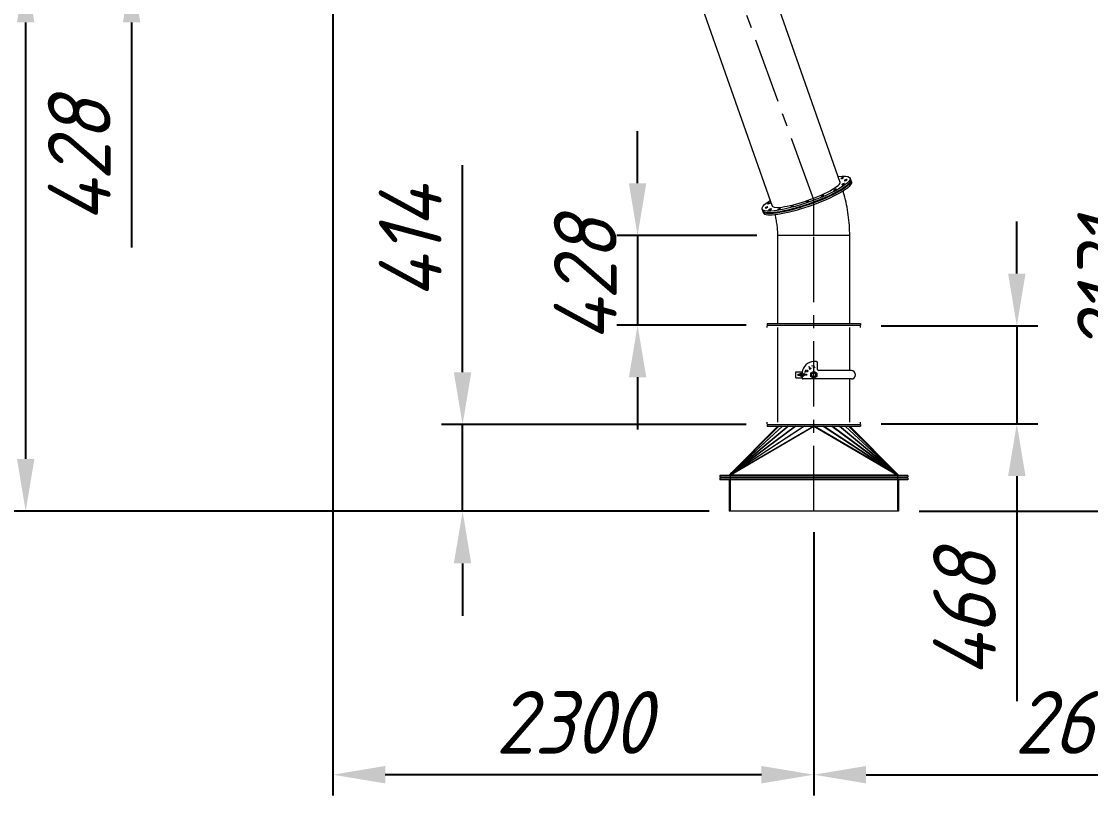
# Model space of a CAD drawing. Header units: inches. Extents: x -350577 to -266477, y -437959 to -377535.
# Drawn here: x -316070 to -310955, y -401791 to -398089 of the extents above; entities that cross this region are included whole.
import ezdxf

# ---------------------------------------------------------------- set-up
doc = ezdxf.new("R2010")
doc.units = ezdxf.units.IN
doc.header["$MEASUREMENT"] = 0
doc.linetypes.add('CENTER', pattern=[2, 1.25, -0.25, 0.25, -0.25])
doc.layers.add('CENTER       (itatec)', color=4, linetype='CENTER', lineweight=9)
doc.layers.add('ORGINAL (itatec)', color=3, linetype='Continuous', lineweight=9)
doc.styles.add('Geniso', font='geniso.shx', dxfattribs={"oblique": 15})
doc.dimstyles.new('scale 1b100', dxfattribs={"dimscale": 100, "dimtxt": 3, "dimasz": 2.5, "dimexe": 1, "dimexo": 1, "dimgap": 1, "dimtad": 1, "dimdec": 0, "dimzin": 0, "dimdsep": 46, "dimtxsty": 'Geniso', "dimcen": 0, "dimclrd": 1, "dimclre": 1, "dimclrt": 7, "dimadec": 0, "dimazin": 0, "dimtfac": 1, "dimtdec": 0, "dimtmove": 0, "dimatfit": 3, "dimfxl": 0.75, "dimtolj": 1, "dimtzin": 0, "dimarcsym": 0})

# ---------------------------------------------------------------- blocks, each defined once
blk = doc.blocks.new('*D10')
at = {"layer": 'Defpoints', "color": 0, "transparency": 16777216}
for p in [(-314579.5, -397843.8), (-312279.5, -400430.8), (-314579.5, -401691.2)]:
    blk.add_point(p, dxfattribs=at)
at = {"layer": 'ORGINAL (itatec)', "color": 1, "lineweight": -2, "transparency": 16777216}
for p, q in [((-314579.5, -397943.8), (-314579.5, -401791.2)), ((-312279.5, -400530.8), (-312279.5, -401791.2)), ((-312529.5, -401691.2), (-314329.5, -401691.2))]:
    blk.add_line(p, q, dxfattribs=at)
at = {"layer": 'ORGINAL (itatec)', "color": 1, "transparency": 16777216}
for points in [[(-314329.5, -401649.5), (-314329.5, -401732.9), (-314579.5, -401691.2)], [(-312529.5, -401649.5), (-312529.5, -401732.9), (-312279.5, -401691.2)]]:
    blk.add_solid(points, dxfattribs=at)
at = {"layer": 'ORGINAL (itatec)', "color": 7, "transparency": 16777216, "insert": (-313429.5, -401441.2), "char_height": 300, "attachment_point": 5, "style": 'Geniso'}
blk.add_mtext('\\A1;2300', dxfattribs=at)
blk = doc.blocks.new('*D11')
at = {"layer": 'Defpoints', "color": 0, "transparency": 16777216}
for p in [(-309584.5, -398300.3), (-312279.5, -400430.8), (-309584.5, -401691.2)]:
    blk.add_point(p, dxfattribs=at)
at = {"layer": 'ORGINAL (itatec)', "color": 1, "lineweight": -2, "transparency": 16777216}
for p, q in [((-309584.5, -398400.3), (-309584.5, -401791.2)), ((-312279.5, -400530.8), (-312279.5, -401791.2)), ((-312029.5, -401691.2), (-309834.5, -401691.2))]:
    blk.add_line(p, q, dxfattribs=at)
at = {"layer": 'ORGINAL (itatec)', "color": 1, "transparency": 16777216}
for points in [[(-312029.5, -401649.5), (-312029.5, -401732.9), (-312279.5, -401691.2)], [(-309834.5, -401649.5), (-309834.5, -401732.9), (-309584.5, -401691.2)]]:
    blk.add_solid(points, dxfattribs=at)
at = {"layer": 'ORGINAL (itatec)', "color": 7, "transparency": 16777216, "insert": (-310932, -401441.2), "char_height": 300, "attachment_point": 5, "style": 'Geniso'}
blk.add_mtext('\\A1;2695', dxfattribs=at)
blk = doc.blocks.new('*D14')
at = {"layer": 'Defpoints', "color": 0, "transparency": 16777216}
for p in [(-316049.7, -397843.8), (-314984.5, -397843.8), (-312684.5, -400430.8)]:
    blk.add_point(p, dxfattribs=at)
at = {"layer": 'ORGINAL (itatec)', "color": 1, "lineweight": -2, "transparency": 16777216}
for p, q in [((-315084.5, -397843.8), (-316149.7, -397843.8)), ((-316049.7, -400180.8), (-316049.7, -398093.8)), ((-312784.5, -400430.8), (-316149.7, -400430.8))]:
    blk.add_line(p, q, dxfattribs=at)
at = {"layer": 'ORGINAL (itatec)', "color": 1, "transparency": 16777216}
for points in [[(-316091.4, -398093.8), (-316008, -398093.8), (-316049.7, -397843.8)], [(-316091.4, -400180.8), (-316008, -400180.8), (-316049.7, -400430.8)]]:
    blk.add_solid(points, dxfattribs=at)
at = {"layer": 'ORGINAL (itatec)', "color": 7, "transparency": 16777216, "insert": (-316299.7, -399137.3), "char_height": 300, "attachment_point": 5, "rotation": 90, "style": 'Geniso'}
blk.add_mtext('\\A1;2587', dxfattribs=at)
blk = doc.blocks.new('*D15')
at = {"layer": 'Defpoints', "color": 0, "transparency": 16777216}
for p in [(-310619, -398300.3), (-309984.5, -398300.3), (-311874.5, -400430.8)]:
    blk.add_point(p, dxfattribs=at)
at = {"layer": 'ORGINAL (itatec)', "color": 1, "lineweight": -2, "transparency": 16777216}
for p, q in [((-310084.5, -398300.3), (-310719, -398300.3)), ((-310619, -400180.8), (-310619, -398550.3)), ((-311774.5, -400430.8), (-310519, -400430.8))]:
    blk.add_line(p, q, dxfattribs=at)
at = {"layer": 'ORGINAL (itatec)', "color": 1, "transparency": 16777216}
for points in [[(-310660.7, -398550.3), (-310577.3, -398550.3), (-310619, -398300.3)], [(-310660.7, -400180.8), (-310577.3, -400180.8), (-310619, -400430.8)]]:
    blk.add_solid(points, dxfattribs=at)
at = {"layer": 'ORGINAL (itatec)', "color": 7, "transparency": 16777216, "insert": (-310869, -399365.5), "char_height": 300, "attachment_point": 5, "rotation": 90, "style": 'Geniso'}
blk.add_mtext('\\A1;2131', dxfattribs=at)
blk = doc.blocks.new('*D18')
at = {"layer": 'Defpoints', "color": 0, "transparency": 16777216}
for p in [(-318157.1, -383693), (-318536.2, -400430.8), (-312679.5, -400430.8)]:
    blk.add_point(p, dxfattribs=at)
at = {"layer": 'ORGINAL (itatec)', "color": 1, "lineweight": -2, "transparency": 16777216}
for p, q in [((-318257.1, -383693), (-318636.2, -383693)), ((-318536.2, -383943), (-318536.2, -400180.8)), ((-312779.5, -400430.8), (-318636.2, -400430.8))]:
    blk.add_line(p, q, dxfattribs=at)
at = {"layer": 'ORGINAL (itatec)', "color": 1, "transparency": 16777216}
for points in [[(-318577.9, -383943), (-318494.6, -383943), (-318536.2, -383693)], [(-318577.9, -400180.8), (-318494.6, -400180.8), (-318536.2, -400430.8)]]:
    blk.add_solid(points, dxfattribs=at)
at = {"layer": 'ORGINAL (itatec)', "color": 7, "transparency": 16777216, "insert": (-318786.2, -392061.9), "char_height": 300, "attachment_point": 5, "rotation": 90, "style": 'Geniso'}
blk.add_mtext('\\A1;16738', dxfattribs=at)
blk = doc.blocks.new('*D49')
at = {"layer": 'Defpoints', "color": 0, "transparency": 16777216}
for p in [(-312451.5, -399113), (-313122.3, -399540.8), (-312502.5, -399540.8)]:
    blk.add_point(p, dxfattribs=at)
at = {"layer": 'ORGINAL (itatec)', "color": 1, "lineweight": -2, "transparency": 16777216}
for p, q in [((-313122.3, -398863), (-313122.3, -398613)), ((-312551.5, -399113), (-313222.3, -399113)), ((-313122.3, -399113), (-313122.3, -399540.8)), ((-312602.5, -399540.8), (-313222.3, -399540.8)), ((-313122.3, -399790.8), (-313122.3, -400040.8))]:
    blk.add_line(p, q, dxfattribs=at)
at = {"layer": 'ORGINAL (itatec)', "color": 1, "transparency": 16777216}
for points in [[(-313163.9, -398863), (-313080.6, -398863), (-313122.3, -399113)], [(-313163.9, -399790.8), (-313080.6, -399790.8), (-313122.3, -399540.8)]]:
    blk.add_solid(points, dxfattribs=at)
at = {"layer": 'ORGINAL (itatec)', "color": 7, "transparency": 16777216, "insert": (-313372.3, -399326.9), "char_height": 300, "attachment_point": 5, "rotation": 90, "style": 'Geniso'}
blk.add_mtext('\\A1;428', dxfattribs=at)
blk = doc.blocks.new('*D50')
at = {"layer": 'Defpoints', "color": 0, "transparency": 16777216}
for p in [(-312056.5, -399544.8), (-312056.5, -400012.8), (-311308, -400012.8)]:
    blk.add_point(p, dxfattribs=at)
at = {"layer": 'ORGINAL (itatec)', "color": 1, "lineweight": -2, "transparency": 16777216}
for p, q in [((-311308, -399294.8), (-311308, -399044.8)), ((-311956.5, -399544.8), (-311208, -399544.8)), ((-311308, -399544.8), (-311308, -400012.8)), ((-311956.5, -400012.8), (-311208, -400012.8)), ((-311308, -400262.8), (-311308, -401339.1))]:
    blk.add_line(p, q, dxfattribs=at)
at = {"layer": 'ORGINAL (itatec)', "color": 1, "transparency": 16777216}
for points in [[(-311349.6, -399294.8), (-311266.3, -399294.8), (-311308, -399544.8)], [(-311349.6, -400262.8), (-311266.3, -400262.8), (-311308, -400012.8)]]:
    blk.add_solid(points, dxfattribs=at)
at = {"layer": 'ORGINAL (itatec)', "color": 7, "transparency": 16777216, "insert": (-311558, -400925.9), "char_height": 300, "attachment_point": 5, "rotation": 90, "style": 'Geniso'}
blk.add_mtext('\\A1;468', dxfattribs=at)
blk = doc.blocks.new('*D51')
at = {"layer": 'Defpoints', "color": 0, "transparency": 16777216}
for p in [(-312502.5, -400016.8), (-313959.6, -400430.8), (-312684.5, -400430.8)]:
    blk.add_point(p, dxfattribs=at)
at = {"layer": 'ORGINAL (itatec)', "color": 1, "lineweight": -2, "transparency": 16777216}
for p, q in [((-313959.6, -399766.8), (-313959.6, -398776.8)), ((-312602.5, -400016.8), (-314059.6, -400016.8)), ((-313959.6, -400430.8), (-313959.6, -400016.8)), ((-312784.5, -400430.8), (-314059.6, -400430.8)), ((-313959.6, -400680.8), (-313959.6, -400930.8))]:
    blk.add_line(p, q, dxfattribs=at)
at = {"layer": 'ORGINAL (itatec)', "color": 1, "transparency": 16777216}
for points in [[(-314001.3, -399766.8), (-313918, -399766.8), (-313959.6, -400016.8)], [(-314001.3, -400680.8), (-313918, -400680.8), (-313959.6, -400430.8)]]:
    blk.add_solid(points, dxfattribs=at)
at = {"layer": 'ORGINAL (itatec)', "color": 7, "transparency": 16777216, "insert": (-314209.6, -399146.8), "char_height": 300, "attachment_point": 5, "rotation": 90, "style": 'Geniso'}
blk.add_mtext('\\A1;414', dxfattribs=at)
blk = doc.blocks.new('*D52')
at = {"layer": 'Defpoints', "color": 0, "transparency": 16777216}
for p in [(-314788.5, -397415.8), (-315543.1, -397843.8), (-314984.5, -397843.8)]:
    blk.add_point(p, dxfattribs=at)
at = {"layer": 'ORGINAL (itatec)', "color": 1, "lineweight": -2, "transparency": 16777216}
for p, q in [((-315543.1, -397165.8), (-315543.1, -396915.8)), ((-314888.5, -397415.8), (-315643.1, -397415.8)), ((-315543.1, -397415.8), (-315543.1, -397843.8)), ((-315084.5, -397843.8), (-315643.1, -397843.8)), ((-315543.1, -398093.8), (-315543.1, -399170.1))]:
    blk.add_line(p, q, dxfattribs=at)
at = {"layer": 'ORGINAL (itatec)', "color": 1, "transparency": 16777216}
for points in [[(-315584.7, -397165.8), (-315501.4, -397165.8), (-315543.1, -397415.8)], [(-315584.7, -398093.8), (-315501.4, -398093.8), (-315543.1, -397843.8)]]:
    blk.add_solid(points, dxfattribs=at)
at = {"layer": 'ORGINAL (itatec)', "color": 7, "transparency": 16777216, "insert": (-315793.1, -398756.9), "char_height": 300, "attachment_point": 5, "rotation": 90, "style": 'Geniso'}
blk.add_mtext('\\A1;428', dxfattribs=at)

msp = doc.modelspace()

# ---------------------------------------------------------------- linework, layer by layer
at = {"layer": 'CENTER       (itatec)', "ltscale": 250}
msp.add_lwpolyline([(-312279.5, -400430.8), (-312279.5, -399113), (-312279.5, -398941.9), (-313179.2, -396462.5, -0.237049), (-313130.7, -396051.7), (-312281.3, -394782), (-309285.1, -392401.6, 0.158034), (-309061.4, -392064.6), (-309062.6, -391591)], format="xyb", dxfattribs=at)
at = {"layer": 'ORGINAL (itatec)', "extrusion": (0, 1, 0)}
for p, q in [((-312152.7, -398859), (-313001.5, -396449.1)), ((-312477.2, -398973.3), (-313326, -396563.4)), ((-312105.8, -398838.8), (-312103.1, -398846.2)), ((-312101.8, -398849.9), (-312099.2, -398857.3)), ((-312526.4, -398986.9), (-312523.8, -398994.3)), ((-312522.5, -398998), (-312519.9, -399005.5)), ((-312279.5, -399113), (-312451.5, -399113)), ((-312451.5, -399532.8), (-312451.5, -399113)), ((-312107.5, -399113), (-312279.5, -399113)), ((-312107.5, -399532.8), (-312107.5, -399113)), ((-312502.5, -399532.8), (-312279.5, -399532.8)), ((-312502.5, -399532.8), (-312502.5, -399540.8)), ((-312502.5, -399540.8), (-312279.5, -399540.8)), ((-312502.5, -399552.8), (-312502.5, -399544.8)), ((-312451.5, -400004.8), (-312451.5, -399552.8)), ((-312279.5, -399532.8), (-312056.5, -399532.8)), ((-312279.5, -399540.8), (-312056.5, -399540.8)), ((-312107.5, -399758.8), (-312107.5, -399552.8)), ((-312056.5, -399532.8), (-312056.5, -399540.8)), ((-312056.5, -399552.8), (-312056.5, -399544.8)), ((-312318.3, -399756.1), (-312318.6, -399756.5)), ((-312318.6, -399756.5), (-312314.2, -399759)), ((-312314, -399758.6), (-312318.3, -399756.1)), ((-312314.2, -399759), (-312314, -399758.6)), ((-312312.9, -399761.6), (-312313.5, -399762.7)), ((-312313.1, -399762.9), (-312312.5, -399761.8)), ((-312301.8, -399739.7), (-312302.2, -399740)), ((-312302.2, -399740), (-312299.7, -399744.3)), ((-312299.3, -399744), (-312301.8, -399739.7)), ((-312300, -399749.8), (-312299.1, -399751.3)), ((-312299.7, -399744.3), (-312299.3, -399744)), ((-312299.3, -399750), (-312299.6, -399749.6)), ((-312298.6, -399748.2), (-312298.8, -399747.7)), ((-312287, -399734.4), (-312287.5, -399734.5)), ((-312287.5, -399734.5), (-312287.1, -399737)), ((-312287.1, -399737), (-312286.6, -399736.9)), ((-312286.6, -399736.9), (-312287, -399734.4)), ((-312281.9, -399745.3), (-312281.9, -399745.8)), ((-312280.3, -399744.1), (-312280.3, -399744.6)), ((-312279.9, -399744.6), (-312279.9, -399742.9)), ((-312279.7, -399733.8), (-312279.7, -399738.8)), ((-312279.2, -399733.8), (-312279.7, -399733.8)), ((-312279.7, -399738.8), (-312279.2, -399738.8)), ((-312266.5, -399715.8), (-312279.5, -399715.8)), ((-312279.2, -399738.8), (-312279.2, -399733.8)), ((-312261.5, -399753.8), (-312261.5, -399720.8)), ((-312099.5, -399758.8), (-312256.5, -399758.8)), ((-312364.5, -399763.8), (-312338, -399763.8)), ((-312364.5, -399793.8), (-312364.5, -399763.8)), ((-312364.5, -399793.8), (-312338, -399793.8)), ((-312323, -399778.8), (-312338, -399763.8)), ((-312338, -399763.8), (-312334, -399763.8)), ((-312338, -399793.8), (-312323, -399778.8)), ((-312338, -399793.8), (-312334.5, -399793.8)), ((-312334.5, -399793.8), (-312334.5, -399790.3)), ((-312099.5, -399798.8), (-312329.5, -399798.8)), ((-312323.7, -399770.7), (-312323.8, -399771.2)), ((-312323.8, -399771.2), (-312321.4, -399771.7)), ((-312321.3, -399771.2), (-312323.7, -399770.7)), ((-312319.5, -399778.5), (-312323.2, -399778.5)), ((-312323.2, -399779), (-312319.5, -399779)), ((-312321.7, -399763.2), (-312321.8, -399763.6)), ((-312321.8, -399763.6), (-312319.5, -399764.5)), ((-312319.3, -399764), (-312321.7, -399763.2)), ((-312321.4, -399771.7), (-312321.3, -399771.2)), ((-312319.5, -399764.5), (-312319.3, -399764)), ((-312319.5, -399779), (-312319.5, -399778.5)), ((-312313.5, -399762.7), (-312313.1, -399762.9)), ((-312311.4, -399762.2), (-312312.2, -399763.5)), ((-312312.2, -399763.5), (-312311.6, -399763.8)), ((-312311.6, -399763.8), (-312311.2, -399763.1)), ((-312309.4, -399764.2), (-312309.8, -399764.8)), ((-312309.8, -399764.8), (-312309.4, -399765.1)), ((-312309.4, -399765.1), (-312309, -399764.4)), ((-312294, -399770.4), (-312294, -399770.4)), ((-312294, -399770.4), (-312294, -399770.4)), ((-312294, -399787.2), (-312294, -399787.2)), ((-312294, -399787.2), (-312294, -399787.2)), ((-312279.5, -399762.1), (-312279.5, -399762.1)), ((-312279.5, -399762.1), (-312279.5, -399762.1)), ((-312279.5, -399795.5), (-312279.5, -399795.5)), ((-312279.5, -399795.5), (-312279.5, -399795.5)), ((-312265, -399770.4), (-312265, -399770.4)), ((-312265, -399770.4), (-312265, -399770.4)), ((-312265, -399787.2), (-312265, -399787.2)), ((-312265, -399787.2), (-312265, -399787.2)), ((-312107.5, -400004.8), (-312107.5, -399798.8)), ((-312502.5, -400012.8), (-312502.5, -400004.8)), ((-312502.5, -400016.8), (-312279.5, -400016.8)), ((-312502.5, -400016.8), (-312502.5, -400024.8)), ((-312279.5, -400016.8), (-312056.5, -400016.8)), ((-312056.5, -400012.8), (-312056.5, -400004.8)), ((-312056.5, -400016.8), (-312056.5, -400024.8)), ((-312682.7, -400257), (-312446.3, -400024.8)), ((-312452, -400024.8), (-312682.7, -400257)), ((-312682.2, -400256.8), (-312429.4, -400024.8)), ((-312446.1, -400024.8), (-312682.2, -400256.8)), ((-312681.7, -400256.7), (-312402.5, -400024.8)), ((-312429, -400024.8), (-312681.7, -400256.7)), ((-312681.3, -400256.8), (-312367.4, -400024.8)), ((-312401.9, -400024.8), (-312681.3, -400256.8)), ((-312680.7, -400257.1), (-312326.2, -400024.8)), ((-312366.5, -400024.8), (-312680.7, -400257.1)), ((-312680, -400257.7), (-312281.1, -400024.8)), ((-312324.4, -400024.8), (-312680, -400257.7)), ((-312679.5, -400258.3), (-312279.5, -400024.8)), ((-312502.5, -400024.8), (-312279.5, -400024.8)), ((-312279.8, -400025), (-312279.9, -400024.8)), ((-312279.5, -400024.8), (-311879.5, -400258.3)), ((-312279.5, -400024.8), (-312056.5, -400024.8)), ((-312279.1, -400025), (-312279.1, -400024.8)), ((-311879, -400257.7), (-312277.9, -400024.8)), ((-312234.5, -400024.8), (-311879, -400257.7)), ((-311878.2, -400257.1), (-312232.8, -400024.8)), ((-312192.5, -400024.8), (-311878.2, -400257.1)), ((-311877.7, -400256.8), (-312191.5, -400024.8)), ((-312157, -400024.8), (-311877.7, -400256.8)), ((-311877.2, -400256.7), (-312156.4, -400024.8)), ((-312129.9, -400024.8), (-311877.2, -400256.7)), ((-311876.7, -400256.8), (-312129.5, -400024.8)), ((-312112.9, -400024.8), (-311876.7, -400256.8)), ((-311876.2, -400257), (-312112.6, -400024.8)), ((-312106.9, -400024.8), (-311876.2, -400257)), ((-312729.5, -400260.8), (-312729.5, -400268.8)), ((-312679.5, -400260.8), (-312729.5, -400260.8)), ((-312679.5, -400268.8), (-312729.5, -400268.8)), ((-312729.5, -400272.8), (-312729.5, -400280.8)), ((-312679.5, -400272.8), (-312729.5, -400272.8)), ((-312672.4, -400246.7), (-312683, -400257.3)), ((-312679.5, -400260.8), (-312683, -400257.3)), ((-312679.5, -400260.8), (-312682.7, -400257)), ((-312679.5, -400260.8), (-312682.2, -400256.8)), ((-312679.5, -400260.8), (-312681.7, -400256.7)), ((-312679.5, -400260.8), (-312681.3, -400256.8)), ((-312679.5, -400260.8), (-312680.7, -400257.1)), ((-312679.5, -400260.8), (-312680, -400257.7)), ((-312679.5, -400260.8), (-312679.5, -400258.3)), ((-311879.5, -400258.3), (-312679.5, -400258.3)), ((-312679.5, -400260.8), (-312679.5, -400268.8)), ((-311879.5, -400260.8), (-312679.5, -400260.8)), ((-312679.5, -400260.8), (-312679.5, -400268.8)), ((-311879.5, -400268.8), (-312679.5, -400268.8)), ((-312679.5, -400272.8), (-312679.5, -400280.8)), ((-311879.5, -400272.8), (-312679.5, -400272.8)), ((-312679.5, -400272.8), (-312679.5, -400280.8)), ((-311886.5, -400246.7), (-311875.9, -400257.3)), ((-311879.5, -400260.8), (-311877.2, -400256.7)), ((-311879.5, -400260.8), (-311877.7, -400256.8)), ((-311879.5, -400260.8), (-311876.7, -400256.8)), ((-311879.5, -400260.8), (-311876.2, -400257)), ((-311879.5, -400260.8), (-311878.2, -400257.1)), ((-311879.5, -400260.8), (-311875.9, -400257.3)), ((-311879.5, -400260.8), (-311879, -400257.7)), ((-311879.5, -400260.8), (-311879.5, -400258.3)), ((-311879.5, -400260.8), (-311879.5, -400268.8)), ((-311879.5, -400260.8), (-311879.5, -400268.8)), ((-311829.5, -400260.8), (-311879.5, -400260.8)), ((-311829.5, -400268.8), (-311879.5, -400268.8)), ((-311879.5, -400272.8), (-311879.5, -400280.8)), ((-311879.5, -400272.8), (-311879.5, -400280.8)), ((-311829.5, -400272.8), (-311879.5, -400272.8)), ((-311829.5, -400260.8), (-311829.5, -400268.8)), ((-311829.5, -400272.8), (-311829.5, -400280.8)), ((-312679.5, -400280.8), (-312729.5, -400280.8)), ((-312684.5, -400280.8), (-312684.5, -400430.8)), ((-312679.5, -400280.8), (-312679.5, -400430.8)), ((-311879.5, -400280.8), (-312679.5, -400280.8)), ((-311879.5, -400280.8), (-311879.5, -400430.8)), ((-311829.5, -400280.8), (-311879.5, -400280.8)), ((-311874.5, -400280.8), (-311874.5, -400430.8)), ((-312679.5, -400430.8), (-312684.5, -400430.8)), ((-311879.5, -400430.8), (-312679.5, -400430.8)), ((-311874.5, -400430.8), (-311879.5, -400430.8))]:
    msp.add_line(p, q, dxfattribs=at)
at = {"layer": 'ORGINAL (itatec)', "extrusion": (0, 0, -1)}
for centre, radius in [((312339.5, -399778.8), 5), ((312279.5, -399778.8), 10)]:
    msp.add_circle(centre, radius, dxfattribs=at)
at = {"layer": 'ORGINAL (itatec)'}
for centre, radius in [((-312339.5, -399778.8), 4), ((-312339.5, -399778.8), 3.23), ((-312279.5, -399778.8), 10), ((-312279.5, -399778.8), 9.21)]:
    msp.add_circle(centre, radius, dxfattribs=at)
for centre, radius, start, end in [((-312279.5, -399770.8), 55, 90, 176.4898), ((-312312, -399762.1), 1.05, 353.5565, 150), ((-312298.8, -399749), 1.44, 126.8789, 214.5372), ((-312299.1, -399748.8), 1.13, 75.4575, 119.1804), ((-312298.2, -399750.3), 1.13, 120.8204, 164.5418), ((-312297.8, -399750.7), 1.44, 205.3376, 293.2463), ((-312298.3, -399750.6), 1.45, 25.6493, 112.9346), ((-312298.1, -399750.8), 1.44, 306.6848, 34.7313), ((-312281, -399742.8), 1.44, 96.6848, 184.7313), ((-312280.9, -399743), 1.45, 175.6493, 262.9346), ((-312281.1, -399745), 1.13, 225.4575, 269.1804), ((-312281.3, -399742.8), 1.44, 355.3376, 83.2463), ((-312281.1, -399743.3), 1.13, 270.8204, 314.5418), ((-312281.3, -399744.7), 1.44, 276.8789, 4.5372), ((-312266.5, -399720.8), 5, 0, 90), ((-312256.5, -399753.8), 5, 180, 270), ((-312099.5, -399778.8), 20, 270, 90), ((-312339.5, -399778.8), 6.71, 171.4293, 188.5707), ((-312339.5, -399778.8), 5, 168.463, 191.537), ((-312339.5, -399778.8), 5, 348.463, 11.537), ((-312329.5, -399793.8), 5, 180, 270), ((-312339.5, -399778.8), 6.71, 351.4293, 8.5707), ((-312310.3, -399763.7), 1.54, 330, 113.8818), ((-312279.5, -399778.8), 15.4, 139.2149, 160.7851), ((-312279.5, -399778.8), 15.4, 199.2149, 220.7851), ((-312279.5, -399778.8), 15.4, 79.2149, 100.7851), ((-312279.5, -399778.8), 15.4, 259.2149, 280.7851), ((-312279.5, -399778.8), 15.4, 19.2149, 40.7851), ((-312279.5, -399778.8), 15.4, 319.2149, 340.7851)]:
    msp.add_arc(centre, radius, start, end, dxfattribs=at)
at = {"layer": 'ORGINAL (itatec)', "extrusion": (0, 0, -1)}
for centre, radius, start, end in [((312312, -399762.1), 0.56, 30, 186.4435), ((312298.5, -399748.9), 1.22, 330, 23.6296), ((312299, -399748.9), 0.749, 35.7984, 98.9402), ((312299, -399753.8), 5.6, 91.3564, 94.6999), ((312278.7, -399740.7), 5.6, 301.3564, 304.6999), ((312281.1, -399744.9), 0.749, 245.7984, 308.9402), ((312281.6, -399744.6), 1.22, 180, 233.6296), ((312339.5, -399778.8), 15.4, 356.2754, 3.7246), ((312339.5, -399778.8), 7.4, 7.7664, 172.2336), ((312339.5, -399778.8), 7.4, 187.7664, 352.2336), ((312339.5, -399778.8), 6.5, 8.8499, 171.1501), ((312339.5, -399778.8), 6.5, 188.8499, 351.1501), ((312339.5, -399778.8), 15.4, 176.2754, 183.7246), ((312310.3, -399763.7), 1.06, 30, 213.004), ((312279.5, -399778.8), 16.7, 29.9985, 30.0015), ((312279.5, -399778.8), 16.7, 329.9985, 330.0015), ((312279.5, -399778.8), 16.7, 89.9985, 90.0015), ((312279.5, -399778.8), 16.7, 269.9985, 270.0015), ((312279.5, -399778.8), 16.7, 149.9985, 150.0015), ((312279.5, -399778.8), 16.7, 209.9985, 210.0015)]:
    msp.add_arc(centre, radius, start, end, dxfattribs=at)
for centre, major_axis, start_param, end_param in [((-312316.1, -398912.8), (210.3, 74.1), -0.689914, 1.60329), ((-312143.5, -398838), (-6.6, -2.33), -4.679895, 1.60329), ((-312313.5, -398920.3), (210.3, 74.1), 0, 1.60329), ((-312312.2, -398924), (210.3, 74.1), -0.046775, 1.60329), ((-312309.6, -398931.4), (210.3, 74.1), 0, 1.60329), ((-312177.6, -398893.3), (-6.6, -2.33), -4.679895, 1.60329), ((-312138.6, -398866.9), (-6.6, -2.33), -4.679895, 1.60329), ((-312126.7, -398847.4), (-6.6, -2.33), -4.679895, 1.60329), ((-312237.7, -398922.7), (-6.6, -2.33), -4.679895, 1.60329), ((-312233.8, -398933.8), (6.6, 2.33), 0.079836, 2.408137), ((-312173.7, -398904.4), (-6.6, -2.33), -2.493789, -2.021601), ((-312316.1, -398912.8), (-210.3, -74.1), -1.538303, 0.689914), ((-312313.5, -398920.3), (-210.3, -74.1), -1.538303, 0), ((-312312.2, -398924), (-210.3, -74.1), -1.538303, 0.046775), ((-312309.6, -398931.4), (-210.3, -74.1), -1.538303, 0), ((-312505.5, -398978.3), (-6.6, -2.33), -4.679895, 1.60329), ((-312493.5, -398958.8), (-6.6, -2.33), -4.679895, 1.60329), ((-312488.6, -398987.7), (-6.6, -2.33), -4.679895, 1.60329), ((-312445.5, -398985.8), (-6.6, -2.33), -4.679895, 1.60329), ((-312382.7, -398972.8), (-6.6, -2.33), -4.679895, 1.60329), ((-312378.7, -398983.9), (-6.6, -2.33), -2.273069, -0.096479), ((-312309.7, -398950.6), (-6.6, -2.33), -4.679895, 1.60329), ((-312305.8, -398961.7), (6.6, 2.33), 0.252904, 2.947554)]:
    msp.add_ellipse(centre, major_axis=major_axis, ratio=0.188374, start_param=start_param, end_param=end_param, dxfattribs=at)
at = {"layer": 'ORGINAL (itatec)'}
for centre, major_axis, ratio, start_param, end_param in [((-312316.1, -398912.8), (163.2, 57.5), 0.188374, -1.60329, 0.107573), ((-312316.1, -398912.8), (-163.2, -57.5), 0.188374, -0.107573, 1.538303), ((-312309.1, -399759.9), (2.08, -1.2), 0.521335, -3.141592653589923, 3.141592653589663), ((-312295.4, -399748.1), (-1.2, 2.08), 0.521335, -3.141592653589845, 3.141592653589741), ((-312277.5, -399743.7), (0, -2.4), 0.521335, -3.141592653589793, 3.141592653589794), ((-312314.4, -399778.7), (2.4, 0), 0.521335, -3.141592653589793, 3.141592653589793)]:
    msp.add_ellipse(centre, major_axis=major_axis, ratio=ratio, start_param=start_param, end_param=end_param, dxfattribs=at)
for points, knots in [([(-312107.5, -399113), (-312107.5, -399096.5), (-312108, -399080), (-312110.2, -399047.1), (-312111.9, -399030.7), (-312116.3, -398998), (-312119, -398981.7), (-312125.6, -398949.4), (-312129.5, -398933.4), (-312135.5, -398911.6), (-312137.2, -398905.7), (-312139, -398899.8)], [4.712389, 4.712389, 4.712389, 4.712389, 4.7896457, 4.7896457, 4.8669025, 4.8669025, 4.9441592, 4.9441592, 5.021416, 5.021416, 5.050356, 5.050356, 5.050356, 5.050356]), ([(-312451.5, -399113), (-312451.5, -399104.2), (-312451.8, -399095.4), (-312452.9, -399077.8), (-312453.8, -399069), (-312456.2, -399051.6), (-312457.6, -399043), (-312460.8, -399027.5), (-312462.4, -399020.7), (-312464.2, -399013.9)], [4.712389, 4.712389, 4.712389, 4.712389, 4.7896457, 4.7896457, 4.8669025, 4.8669025, 4.9441592, 4.9441592, 5.0070184, 5.0070184, 5.0070184, 5.0070184]), ([(-312310.8, -399758.9), (-312310.8, -399758.9), (-312310.8, -399758.9), (-312310.7, -399758.8), (-312310.7, -399758.8), (-312310.5, -399758.8), (-312310.4, -399758.7), (-312310.1, -399758.7), (-312309.8, -399758.8), (-312309.2, -399759), (-312308.9, -399759.1), (-312308.2, -399759.6), (-312307.9, -399759.8), (-312307.7, -399760.2), (-312307.6, -399760.3), (-312307.5, -399760.5), (-312307.5, -399760.6), (-312307.5, -399760.7), (-312307.5, -399760.7), (-312307.5, -399760.8), (-312307.5, -399760.8), (-312307.5, -399760.9), (-312307.6, -399760.9), (-312307.7, -399761), (-312307.8, -399761), (-312308.1, -399761), (-312308.4, -399761), (-312308.9, -399760.8), (-312309.2, -399760.7), (-312309.8, -399760.4), (-312310.1, -399760.2), (-312310.5, -399759.8), (-312310.6, -399759.6), (-312310.8, -399759.3), (-312310.8, -399759.2), (-312310.8, -399759.1), (-312310.8, -399759), (-312310.8, -399759), (-312310.8, -399758.9), (-312310.8, -399758.9)], [-6.283185, -6.283185, -6.283185, -6.283185, -6.110381, -6.110381, -5.852597, -5.852597, -5.531628, -5.531628, -5.1248, -5.1248, -4.584711, -4.584711, -4.044623, -4.044623, -3.801608, -3.801608, -3.558592, -3.558592, -3.315577, -3.315577, -3.072562, -3.072562, -2.781788, -2.781788, -2.491015, -2.491015, -2.034928, -2.034928, -1.578841, -1.578841, -1.122754, -1.122754, -0.666667, -0.666667, -0.444445, -0.444445, -0.222222, -0.222222, 0, 0, 0, 0]), ([(-312297.5, -399751.6), (-312297.5, -399751.6), (-312297.6, -399751.6), (-312297.7, -399751.6), (-312297.8, -399751.7), (-312298.1, -399751.6), (-312298.3, -399751.5), (-312298.6, -399751.3), (-312298.7, -399751.1), (-312298.9, -399750.8), (-312298.9, -399750.6), (-312298.9, -399750.2), (-312298.9, -399750.1), (-312298.7, -399749.9), (-312298.6, -399749.8), (-312298.4, -399749.7), (-312298.3, -399749.7), (-312298, -399749.7), (-312297.9, -399749.8), (-312297.6, -399750), (-312297.5, -399750.1), (-312297.3, -399750.5), (-312297.2, -399750.7), (-312297.2, -399751), (-312297.2, -399751.2), (-312297.3, -399751.4), (-312297.4, -399751.5), (-312297.5, -399751.6)], [-6.283185, -6.283185, -6.283185, -6.283185, -6.173615, -6.173615, -5.659147, -5.659147, -5.14468, -5.14468, -4.630212, -4.630212, -4.115744, -4.115744, -3.601276, -3.601276, -3.086808, -3.086808, -2.57234, -2.57234, -2.057872, -2.057872, -1.543404, -1.543404, -1.028936, -1.028936, -0.514468, -0.514468, 0, 0, 0, 0]), ([(-312294.4, -399749.8), (-312294.4, -399749.8), (-312294.5, -399749.8), (-312294.5, -399749.8), (-312294.6, -399749.8), (-312294.7, -399749.8), (-312294.8, -399749.7), (-312295.1, -399749.6), (-312295.3, -399749.5), (-312295.7, -399749), (-312295.9, -399748.8), (-312296.2, -399748.2), (-312296.3, -399747.9), (-312296.5, -399747.3), (-312296.5, -399747.1), (-312296.5, -399746.8), (-312296.5, -399746.7), (-312296.4, -399746.5), (-312296.4, -399746.5), (-312296.3, -399746.5), (-312296.3, -399746.5), (-312296.2, -399746.4), (-312296.2, -399746.4), (-312296.1, -399746.5), (-312296, -399746.5), (-312295.8, -399746.6), (-312295.7, -399746.6), (-312295.3, -399746.9), (-312295.1, -399747.2), (-312294.6, -399747.8), (-312294.5, -399748.2), (-312294.3, -399748.8), (-312294.3, -399749), (-312294.2, -399749.4), (-312294.3, -399749.5), (-312294.3, -399749.7), (-312294.4, -399749.7), (-312294.4, -399749.8), (-312294.4, -399749.8), (-312294.4, -399749.8)], [0, 0, 0, 0, 0.222222, 0.222222, 0.444445, 0.444445, 0.666667, 0.666667, 1.122754, 1.122754, 1.578841, 1.578841, 2.034928, 2.034928, 2.491015, 2.491015, 2.781788, 2.781788, 3.072562, 3.072562, 3.315577, 3.315577, 3.558592, 3.558592, 3.801608, 3.801608, 4.044623, 4.044623, 4.584711, 4.584711, 5.1248, 5.1248, 5.531628, 5.531628, 5.852597, 5.852597, 6.110381, 6.110381, 6.283185, 6.283185, 6.283185, 6.283185]), ([(-312281.1, -399741.8), (-312281.1, -399741.8), (-312281.1, -399741.8), (-312280.9, -399741.8), (-312280.8, -399741.9), (-312280.6, -399742.1), (-312280.5, -399742.2), (-312280.4, -399742.6), (-312280.3, -399742.8), (-312280.4, -399743.2), (-312280.4, -399743.4), (-312280.6, -399743.7), (-312280.7, -399743.8), (-312280.9, -399743.9), (-312281, -399743.9), (-312281.3, -399743.9), (-312281.4, -399743.9), (-312281.6, -399743.7), (-312281.7, -399743.6), (-312281.9, -399743.2), (-312281.9, -399743), (-312281.9, -399742.7), (-312281.8, -399742.5), (-312281.7, -399742.1), (-312281.6, -399742), (-312281.3, -399741.9), (-312281.2, -399741.8), (-312281.1, -399741.8)], [-6.283185, -6.283185, -6.283185, -6.283185, -6.173615, -6.173615, -5.659147, -5.659147, -5.14468, -5.14468, -4.630212, -4.630212, -4.115744, -4.115744, -3.601276, -3.601276, -3.086808, -3.086808, -2.57234, -2.57234, -2.057872, -2.057872, -1.543404, -1.543404, -1.028936, -1.028936, -0.514468, -0.514468, 0, 0, 0, 0]), ([(-312277.5, -399741.8), (-312277.5, -399741.8), (-312277.5, -399741.8), (-312277.4, -399741.8), (-312277.4, -399741.9), (-312277.3, -399742), (-312277.2, -399742.1), (-312277, -399742.4), (-312276.9, -399742.6), (-312276.8, -399743.2), (-312276.8, -399743.6), (-312276.8, -399744.4), (-312276.9, -399744.8), (-312277.1, -399745.2), (-312277.1, -399745.3), (-312277.2, -399745.5), (-312277.3, -399745.5), (-312277.4, -399745.6), (-312277.4, -399745.6), (-312277.5, -399745.7), (-312277.5, -399745.7), (-312277.6, -399745.6), (-312277.6, -399745.6), (-312277.7, -399745.5), (-312277.8, -399745.5), (-312278, -399745.2), (-312278.1, -399745), (-312278.3, -399744.4), (-312278.3, -399744.1), (-312278.3, -399743.4), (-312278.3, -399743.1), (-312278.1, -399742.5), (-312278, -399742.3), (-312277.8, -399742), (-312277.8, -399742), (-312277.7, -399741.9), (-312277.7, -399741.9), (-312277.6, -399741.8), (-312277.6, -399741.8), (-312277.5, -399741.8)], [-6.283185, -6.283185, -6.283185, -6.283185, -6.110381, -6.110381, -5.852597, -5.852597, -5.531628, -5.531628, -5.1248, -5.1248, -4.584711, -4.584711, -4.044623, -4.044623, -3.801608, -3.801608, -3.558592, -3.558592, -3.315577, -3.315577, -3.072562, -3.072562, -2.781788, -2.781788, -2.491015, -2.491015, -2.034928, -2.034928, -1.578841, -1.578841, -1.122754, -1.122754, -0.666667, -0.666667, -0.444445, -0.444445, -0.222222, -0.222222, 0, 0, 0, 0]), ([(-312346.1, -399777.8), (-312346.2, -399777.8), (-312346.2, -399777.8), (-312346.5, -399777.8), (-312346.7, -399777.8), (-312347.1, -399777.8), (-312347.3, -399777.8), (-312347.8, -399777.8), (-312348.1, -399777.8), (-312348.7, -399777.8), (-312349, -399777.8), (-312349.6, -399777.8), (-312349.9, -399777.8), (-312350.5, -399777.8), (-312350.8, -399777.8), (-312351.4, -399777.8), (-312351.7, -399777.8), (-312352.2, -399777.8), (-312352.5, -399777.8), (-312353, -399777.8), (-312353.3, -399777.8), (-312353.7, -399777.8), (-312353.9, -399777.8), (-312354.2, -399777.8), (-312354.4, -399777.8), (-312354.6, -399777.8), (-312354.7, -399777.8), (-312354.8, -399777.8), (-312354.9, -399777.8), (-312354.9, -399777.8)], [-11.506271, -11.506271, -11.506271, -11.506271, -11.25178, -11.25178, -10.386265, -10.386265, -9.517507, -9.517507, -8.648749, -8.648749, -7.780279, -7.780279, -6.911808, -6.911808, -6.04493, -6.04493, -5.178053, -5.178053, -4.313667, -4.313667, -3.449282, -3.449282, -2.586495, -2.586495, -1.723708, -1.723708, -0.861854, -0.861854, 0, 0, 0, 0]), ([(-312354.9, -399779.8), (-312354.9, -399779.8), (-312354.8, -399779.8), (-312354.7, -399779.8), (-312354.6, -399779.8), (-312354.4, -399779.8), (-312354.2, -399779.8), (-312353.9, -399779.8), (-312353.7, -399779.8), (-312353.3, -399779.8), (-312353, -399779.8), (-312352.5, -399779.8), (-312352.2, -399779.8), (-312351.7, -399779.8), (-312351.4, -399779.8), (-312350.8, -399779.8), (-312350.5, -399779.8), (-312349.9, -399779.8), (-312349.6, -399779.8), (-312349, -399779.8), (-312348.7, -399779.8), (-312348.1, -399779.8), (-312347.8, -399779.8), (-312347.3, -399779.8), (-312347.1, -399779.8), (-312346.7, -399779.8), (-312346.5, -399779.8), (-312346.2, -399779.8), (-312346.2, -399779.8), (-312346.1, -399779.8)], [0, 0, 0, 0, 0.861854, 0.861854, 1.723708, 1.723708, 2.586495, 2.586495, 3.449282, 3.449282, 4.313667, 4.313667, 5.178053, 5.178053, 6.04493, 6.04493, 6.911808, 6.911808, 7.780279, 7.780279, 8.648749, 8.648749, 9.517507, 9.517507, 10.386265, 10.386265, 11.25178, 11.25178, 11.506271, 11.506271, 11.506271, 11.506271]), ([(-312324.1, -399777.8), (-312324.1, -399777.8), (-312324.2, -399777.8), (-312324.3, -399777.8), (-312324.4, -399777.8), (-312324.6, -399777.8), (-312324.7, -399777.8), (-312325.1, -399777.8), (-312325.3, -399777.8), (-312325.7, -399777.8), (-312325.9, -399777.8), (-312326.5, -399777.8), (-312326.7, -399777.8), (-312327.3, -399777.8), (-312327.6, -399777.8), (-312328.2, -399777.8), (-312328.5, -399777.8), (-312329.1, -399777.8), (-312329.4, -399777.8), (-312330, -399777.8), (-312330.3, -399777.8), (-312330.9, -399777.8), (-312331.2, -399777.8), (-312331.7, -399777.8), (-312331.9, -399777.8), (-312332.3, -399777.8), (-312332.5, -399777.8), (-312332.8, -399777.8), (-312332.8, -399777.8), (-312332.9, -399777.8)], [0, 0, 0, 0, 0.861854, 0.861854, 1.723708, 1.723708, 2.586495, 2.586495, 3.449282, 3.449282, 4.313667, 4.313667, 5.178053, 5.178053, 6.04493, 6.04493, 6.911808, 6.911808, 7.780279, 7.780279, 8.648749, 8.648749, 9.517507, 9.517507, 10.386265, 10.386265, 11.25178, 11.25178, 11.506271, 11.506271, 11.506271, 11.506271]), ([(-312332.9, -399779.8), (-312332.8, -399779.8), (-312332.8, -399779.8), (-312332.5, -399779.8), (-312332.3, -399779.8), (-312331.9, -399779.8), (-312331.7, -399779.8), (-312331.2, -399779.8), (-312330.9, -399779.8), (-312330.3, -399779.8), (-312330, -399779.8), (-312329.4, -399779.8), (-312329.1, -399779.8), (-312328.5, -399779.8), (-312328.2, -399779.8), (-312327.6, -399779.8), (-312327.3, -399779.8), (-312326.7, -399779.8), (-312326.5, -399779.8), (-312325.9, -399779.8), (-312325.7, -399779.8), (-312325.3, -399779.8), (-312325.1, -399779.8), (-312324.7, -399779.8), (-312324.6, -399779.8), (-312324.4, -399779.8), (-312324.3, -399779.8), (-312324.2, -399779.8), (-312324.1, -399779.8), (-312324.1, -399779.8)], [-11.506271, -11.506271, -11.506271, -11.506271, -11.25178, -11.25178, -10.386265, -10.386265, -9.517507, -9.517507, -8.648749, -8.648749, -7.780279, -7.780279, -6.911808, -6.911808, -6.04493, -6.04493, -5.178053, -5.178053, -4.313667, -4.313667, -3.449282, -3.449282, -2.586495, -2.586495, -1.723708, -1.723708, -0.861854, -0.861854, 0, 0, 0, 0]), ([(-312316.3, -399778.7), (-312316.3, -399778.7), (-312316.3, -399778.7), (-312316.2, -399778.6), (-312316.2, -399778.6), (-312316.1, -399778.5), (-312316, -399778.4), (-312315.7, -399778.2), (-312315.5, -399778.1), (-312314.9, -399778), (-312314.5, -399778), (-312313.7, -399778), (-312313.3, -399778.1), (-312312.9, -399778.3), (-312312.8, -399778.3), (-312312.6, -399778.4), (-312312.6, -399778.5), (-312312.5, -399778.6), (-312312.5, -399778.6), (-312312.4, -399778.7), (-312312.4, -399778.7), (-312312.4, -399778.8), (-312312.5, -399778.8), (-312312.5, -399779), (-312312.6, -399779), (-312312.9, -399779.2), (-312313.1, -399779.3), (-312313.7, -399779.5), (-312314, -399779.5), (-312314.7, -399779.5), (-312315, -399779.5), (-312315.6, -399779.3), (-312315.8, -399779.2), (-312316.1, -399779.1), (-312316.1, -399779), (-312316.2, -399778.9), (-312316.2, -399778.9), (-312316.3, -399778.8), (-312316.3, -399778.8), (-312316.3, -399778.7)], [-6.283185, -6.283185, -6.283185, -6.283185, -6.110381, -6.110381, -5.852597, -5.852597, -5.531628, -5.531628, -5.1248, -5.1248, -4.584711, -4.584711, -4.044623, -4.044623, -3.801608, -3.801608, -3.558592, -3.558592, -3.315577, -3.315577, -3.072562, -3.072562, -2.781788, -2.781788, -2.491015, -2.491015, -2.034928, -2.034928, -1.578841, -1.578841, -1.122754, -1.122754, -0.666667, -0.666667, -0.444445, -0.444445, -0.222222, -0.222222, 0, 0, 0, 0]), ([(-312294, -399770.4), (-312293.6, -399770.2), (-312293.1, -399769.9), (-312292.2, -399769.4), (-312291.6, -399769.1), (-312291.1, -399768.8)], [70.557899, 70.557899, 70.557899, 70.557899, 72.575316, 72.575316, 74.944102, 74.944102, 74.944102, 74.944102]), ([(-312294, -399773.7), (-312294, -399773.1), (-312294, -399772.5), (-312294, -399771.4), (-312294, -399770.9), (-312294, -399770.4)], [6.439672, 6.439672, 6.439672, 6.439672, 8.808459, 8.808459, 10.825875, 10.825875, 10.825875, 10.825875]), ([(-312294, -399783.9), (-312294, -399783.7), (-312294, -399783.6), (-312294, -399782.6), (-312294, -399781.8), (-312294, -399780.3), (-312294, -399779.5), (-312294, -399778.1), (-312294, -399777.3), (-312294, -399775.8), (-312294, -399775), (-312294, -399774), (-312294, -399773.9), (-312294, -399773.7)], [34.251004, 34.251004, 34.251004, 34.251004, 34.81835, 34.81835, 37.754399, 37.754399, 40.690448, 40.690448, 43.626497, 43.626497, 46.562546, 46.562546, 47.129892, 47.129892, 47.129892, 47.129892]), ([(-312294, -399787.2), (-312294, -399786.7), (-312294, -399786.2), (-312294, -399785.1), (-312294, -399784.5), (-312294, -399783.9)], [70.557899, 70.557899, 70.557899, 70.557899, 72.575316, 72.575316, 74.944102, 74.944102, 74.944102, 74.944102]), ([(-312291.1, -399788.8), (-312291.6, -399788.5), (-312292.2, -399788.2), (-312293.1, -399787.7), (-312293.6, -399787.4), (-312294, -399787.2)], [6.439672, 6.439672, 6.439672, 6.439672, 8.808459, 8.808459, 10.825875, 10.825875, 10.825875, 10.825875]), ([(-312291.1, -399768.8), (-312291, -399768.7), (-312290.8, -399768.6), (-312290, -399768.2), (-312289.3, -399767.8), (-312288, -399767), (-312287.3, -399766.6), (-312286.1, -399765.9), (-312285.4, -399765.5), (-312284.1, -399764.7), (-312283.4, -399764.3), (-312282.6, -399763.9), (-312282.5, -399763.8), (-312282.3, -399763.7)], [34.251004, 34.251004, 34.251004, 34.251004, 34.81835, 34.81835, 37.754399, 37.754399, 40.690448, 40.690448, 43.626497, 43.626497, 46.562546, 46.562546, 47.129892, 47.129892, 47.129892, 47.129892]), ([(-312282.3, -399793.9), (-312282.5, -399793.8), (-312282.6, -399793.7), (-312283.4, -399793.3), (-312284.1, -399792.9), (-312285.4, -399792.1), (-312286.1, -399791.7), (-312287.3, -399791), (-312288, -399790.6), (-312289.3, -399789.8), (-312290, -399789.4), (-312290.8, -399789), (-312291, -399788.9), (-312291.1, -399788.8)], [34.251004, 34.251004, 34.251004, 34.251004, 34.81835, 34.81835, 37.754399, 37.754399, 40.690448, 40.690448, 43.626497, 43.626497, 46.562546, 46.562546, 47.129892, 47.129892, 47.129892, 47.129892]), ([(-312282.3, -399763.7), (-312281.8, -399763.4), (-312281.3, -399763.1), (-312280.3, -399762.5), (-312279.9, -399762.3), (-312279.5, -399762.1)], [6.439672, 6.439672, 6.439672, 6.439672, 8.808459, 8.808459, 10.825875, 10.825875, 10.825875, 10.825875]), ([(-312279.5, -399795.5), (-312279.9, -399795.3), (-312280.3, -399795.1), (-312281.3, -399794.5), (-312281.8, -399794.2), (-312282.3, -399793.9)], [70.557899, 70.557899, 70.557899, 70.557899, 72.575316, 72.575316, 74.944102, 74.944102, 74.944102, 74.944102]), ([(-312279.5, -399762.1), (-312279.1, -399762.3), (-312278.6, -399762.5), (-312277.7, -399763.1), (-312277.1, -399763.4), (-312276.6, -399763.7)], [70.557899, 70.557899, 70.557899, 70.557899, 72.575316, 72.575316, 74.944102, 74.944102, 74.944102, 74.944102]), ([(-312276.6, -399793.9), (-312277.1, -399794.2), (-312277.7, -399794.5), (-312278.6, -399795.1), (-312279.1, -399795.3), (-312279.5, -399795.5)], [6.439672, 6.439672, 6.439672, 6.439672, 8.808459, 8.808459, 10.825875, 10.825875, 10.825875, 10.825875]), ([(-312276.6, -399763.7), (-312276.5, -399763.8), (-312276.3, -399763.9), (-312275.5, -399764.3), (-312274.8, -399764.7), (-312273.5, -399765.5), (-312272.8, -399765.9), (-312271.6, -399766.6), (-312270.9, -399767), (-312269.6, -399767.8), (-312268.9, -399768.2), (-312268.1, -399768.6), (-312268, -399768.7), (-312267.8, -399768.8)], [34.251004, 34.251004, 34.251004, 34.251004, 34.81835, 34.81835, 37.754399, 37.754399, 40.690448, 40.690448, 43.626497, 43.626497, 46.562546, 46.562546, 47.129892, 47.129892, 47.129892, 47.129892]), ([(-312267.8, -399788.8), (-312268, -399788.9), (-312268.1, -399789), (-312268.9, -399789.4), (-312269.6, -399789.8), (-312270.9, -399790.6), (-312271.6, -399791), (-312272.8, -399791.7), (-312273.5, -399792.1), (-312274.8, -399792.9), (-312275.5, -399793.3), (-312276.3, -399793.7), (-312276.5, -399793.8), (-312276.6, -399793.9)], [34.251004, 34.251004, 34.251004, 34.251004, 34.81835, 34.81835, 37.754399, 37.754399, 40.690448, 40.690448, 43.626497, 43.626497, 46.562546, 46.562546, 47.129892, 47.129892, 47.129892, 47.129892]), ([(-312267.8, -399768.8), (-312267.3, -399769.1), (-312266.8, -399769.4), (-312265.8, -399769.9), (-312265.4, -399770.2), (-312265, -399770.4)], [6.439672, 6.439672, 6.439672, 6.439672, 8.808459, 8.808459, 10.825875, 10.825875, 10.825875, 10.825875]), ([(-312265, -399787.2), (-312265.4, -399787.4), (-312265.8, -399787.7), (-312266.8, -399788.2), (-312267.3, -399788.5), (-312267.8, -399788.8)], [70.557899, 70.557899, 70.557899, 70.557899, 72.575316, 72.575316, 74.944102, 74.944102, 74.944102, 74.944102]), ([(-312265, -399770.4), (-312265, -399770.9), (-312265, -399771.4), (-312265, -399772.5), (-312265, -399773.1), (-312265, -399773.7)], [70.557899, 70.557899, 70.557899, 70.557899, 72.575316, 72.575316, 74.944102, 74.944102, 74.944102, 74.944102]), ([(-312265, -399773.7), (-312265, -399773.9), (-312265, -399774), (-312265, -399775), (-312265, -399775.8), (-312265, -399777.3), (-312265, -399778.1), (-312265, -399779.5), (-312265, -399780.3), (-312265, -399781.8), (-312265, -399782.6), (-312265, -399783.6), (-312265, -399783.7), (-312265, -399783.9)], [34.251004, 34.251004, 34.251004, 34.251004, 34.81835, 34.81835, 37.754399, 37.754399, 40.690448, 40.690448, 43.626497, 43.626497, 46.562546, 46.562546, 47.129892, 47.129892, 47.129892, 47.129892]), ([(-312265, -399783.9), (-312265, -399784.5), (-312265, -399785.1), (-312265, -399786.2), (-312265, -399786.7), (-312265, -399787.2)], [6.439672, 6.439672, 6.439672, 6.439672, 8.808459, 8.808459, 10.825875, 10.825875, 10.825875, 10.825875])]:
    msp.add_open_spline(points, degree=3, knots=knots, dxfattribs=at)
for points in [[(-312344.4, -399777.8), (-312345.1, -399777.8), (-312346.1, -399777.8)], [(-312346.1, -399779.8), (-312345.1, -399779.8), (-312344.4, -399779.8)], [(-312332.9, -399777.8), (-312333.9, -399777.8), (-312334.6, -399777.8)], [(-312334.6, -399779.8), (-312333.9, -399779.8), (-312332.9, -399779.8)]]:
    msp.add_rational_spline(points, [1, 1.01117572355, 1], degree=2, dxfattribs=at)

# ---------------------------------------------------------------- dimensions: what is measured, and where the dimension line sits
for base, p1, p2, picture, middle in [((-318536.2, -400430.8), (-318157.1, -383693), (-312679.5, -400430.8), '*D18', (-318786.2, -392061.9)), ((-315543.1, -397843.8), (-314788.5, -397415.8), (-314984.5, -397843.8), '*D52', (-315793.1, -398756.9)), ((-316049.7, -397843.8), (-312684.5, -400430.8), (-314984.5, -397843.8), '*D14', (-316299.7, -399137.3)), ((-310618.9962369, -398300.2992313), (-311874.4681855, -400430.7992313), (-309984.4681803, -398300.2992313), '*D15', (-310869.0257645, -399365.5492313)), ((-311308, -400012.8), (-312056.5, -399544.8), (-312056.5, -400012.8), '*D50', (-311558, -400925.9))]:
    dim = msp.add_linear_dim(base=base, p1=p1, p2=p2, angle=90, dimstyle='scale 1b100', dxfattribs=at)
    dim.commit()
    dim.dimension.update_dxf_attribs({"geometry": picture, "text_midpoint": middle})
for base, p2, picture, middle in [((-314579.5, -401691.2), (-314579.5, -397843.8), '*D10', (-313429.5, -401441.2)), ((-309584.5, -401691.2), (-309584.5, -398300.3), '*D11', (-310932, -401441.2))]:
    dim = msp.add_linear_dim(base=base, p1=(-312279.5, -400430.8), p2=p2, dimstyle='scale 1b100', dxfattribs=at)
    dim.commit()
    dim.dimension.update_dxf_attribs({"geometry": picture, "text_midpoint": middle})
for base, p1, p2, picture, middle in [((-313122.3, -399540.8), (-312451.5, -399113), (-312502.5, -399540.8), '*D49', (-313122.3, -399326.9)), ((-313959.6, -400430.8), (-312502.5, -400016.8), (-312684.5, -400430.8), '*D51', (-313959.6, -399146.8))]:
    dim = msp.add_linear_dim(base=base, p1=p1, p2=p2, angle=90, dimstyle='scale 1b100', dxfattribs=at)
    dim.commit()
    dim.dimension.update_dxf_attribs({"geometry": picture, "text_midpoint": middle, "dimtype": 160})

doc.saveas('drawing.dxf')
